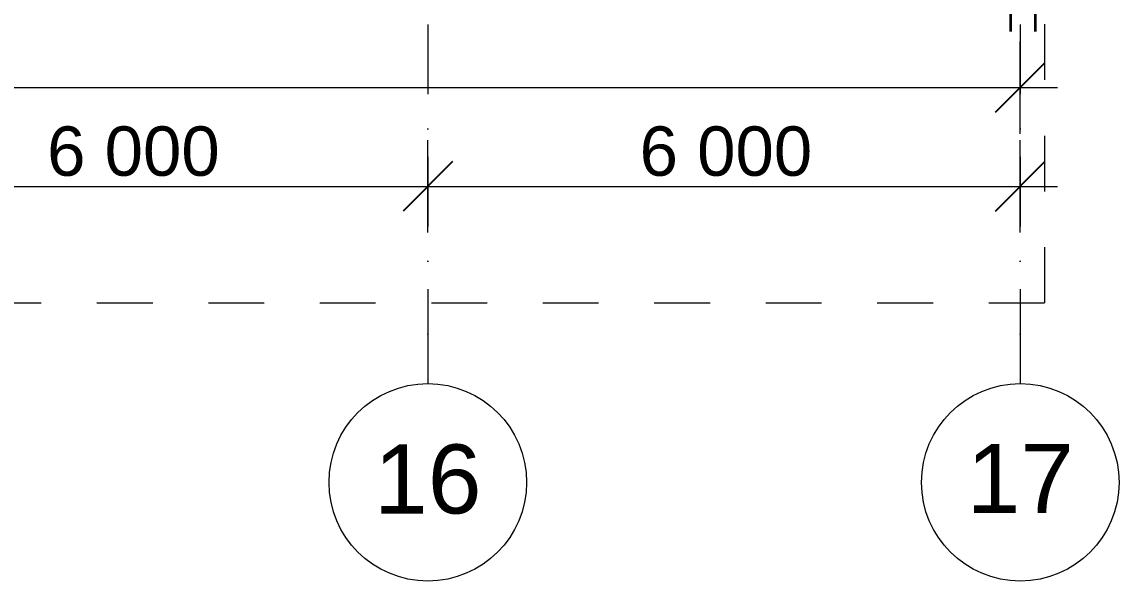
# Model space of a CAD drawing. Header units: millimetres. Extents: x -34838 to 729576, y -214038 to 121482.
# Drawn here: x 85890 to 97000, y -7939 to -2274 of the extents above; entities that cross this region are included whole.
import ezdxf
from ezdxf.enums import TextEntityAlignment as Align

# ---------------------------------------------------------------- set-up
doc = ezdxf.new("R2010")
doc.units = ezdxf.units.MM
doc.header["$MEASUREMENT"] = 0
doc.linetypes.add('Штриховая', pattern=[1128.888893, 564.444447, -564.444447])
doc.linetypes.add('Штрихпунктирная', pattern=[1340.555525, 705.555534, -352.777767, 0, -282.222223])
for name, color, linetype, lineweight in [('0_Ном._пера__21', 7, 'Continuous', 35), ('0_Ном._пера__45', 7, 'Continuous', 25), ('0_Ном._пера__5', 7, 'Continuous', 0), ('0_Ном._пера__85', 7, 'Continuous', 13), ('А _ ОСІ КООРДИНАЦІЙНІ.3D_Ном._пера__105', 7, 'Continuous', 13), ('А _ ОСІ КООРДИНАЦІЙНІ.3D_Ном._пера__25', 7, 'Continuous', 0)]:
    doc.layers.add(name, color=color, linetype=linetype, lineweight=lineweight)
doc.layers.add('0_Ном._пера__54', color=7, linetype='Continuous', lineweight=15, true_color=0x5f5f5f)
doc.layers.add('А _ ОСІ КООРДИНАЦІЙНІ.3D', color=7, linetype='Continuous')
doc.styles.add('СГЕНЕРИР_СТИЛЬ_1', font='Arial.ttf')
doc.dimstyles.new('СГЕНЕРИР_СТИЛЬ__2', dxfattribs={"dimtxt": 500, "dimasz": 475, "dimexe": 0.18, "dimexo": 0.0625, "dimgap": 0.09, "dimtad": 1, "dimtih": 1, "dimtoh": 1, "dimdec": 0, "dimzin": 0, "dimdsep": 46, "dimtxsty": 'СГЕНЕРИР_СТИЛЬ_1', "dimblk": 'ARROWHEAD_6', "dimblk1": 'ARROWHEAD_6', "dimblk2": 'ARROWHEAD_6', "dimcen": 0.09, "dimse1": 1, "dimse2": 1, "dimclrd": 7, "dimclre": 7, "dimclrt": 7, "dimazin": 0, "dimtfac": 1, "dimtdec": 4, "dimtmove": 0, "dimatfit": 3, "dimfxl": 1, "dimtolj": 1, "dimtzin": 0, "dimarcsym": 0})

# ---------------------------------------------------------------- blocks, each defined once
blk = doc.blocks.new('*D250')
at = {"layer": '0_Ном._пера__45', "color": 7, "linetype": 'Continuous', "lineweight": 25, "transparency": 16777216}
for p, q in [((84250, -3690), (83750, -4190)), ((90250, -3690), (89750, -4190))]:
    blk.add_line(p, q, dxfattribs=at)
at = {"layer": '0_Ном._пера__85', "color": 7, "linetype": 'Continuous', "lineweight": 13, "transparency": 16777216}
for p, q in [((84000, -4409), (84000, -3471)), ((90000, -4409), (90000, -3471)), ((84000, -3940), (90000, -3940))]:
    blk.add_line(p, q, dxfattribs=at)
at = {"layer": '0_Ном._пера__5', "color": 7, "lineweight": 0, "transparency": 16777216, "insert": (86145, -3840), "char_height": 500, "attachment_point": 7, "style": 'СГЕНЕРИР_СТИЛЬ_1'}
blk.add_mtext('\\A1;{\\pql;\\fArial|b0|i0|c204|p34;6\xa0000}', dxfattribs=at)
blk = doc.blocks.new('ARROWHEAD_6')
at = {"color": 0, "linetype": 'Continuous', "lineweight": 0}
for p, q in [((-0.5, -0.5), (0.5, 0.5)), ((0, 0), (-1, 0))]:
    blk.add_line(p, q, dxfattribs=at)
blk = doc.blocks.new('*D251')
at = {"layer": '0_Ном._пера__45', "color": 7, "linetype": 'Continuous', "lineweight": 25, "transparency": 16777216}
for p, q in [((90250, -3690), (89750, -4190)), ((95750, -4190), (96250, -3690))]:
    blk.add_line(p, q, dxfattribs=at)
at = {"layer": '0_Ном._пера__85', "color": 7, "linetype": 'Continuous', "lineweight": 13, "transparency": 16777216}
for p, q in [((90000, -4409), (90000, -3471)), ((96000, -4409), (96000, -3471)), ((90000, -3940), (96000, -3940)), ((96000, -3940), (96375, -3940))]:
    blk.add_line(p, q, dxfattribs=at)
at = {"layer": '0_Ном._пера__5', "color": 7, "lineweight": 0, "transparency": 16777216, "insert": (92145, -3840), "char_height": 500, "attachment_point": 7, "style": 'СГЕНЕРИР_СТИЛЬ_1'}
blk.add_mtext('\\A1;{\\pql;\\fArial|b0|i0|c204|p34;6\xa0000}', dxfattribs=at)
blk = doc.blocks.new('*D252')
at = {"layer": '0_Ном._пера__45', "color": 7, "linetype": 'Continuous', "lineweight": 25, "transparency": 16777216}
for p, q in [((250, -2690), (-250, -3190)), ((95750, -3190), (96250, -2690))]:
    blk.add_line(p, q, dxfattribs=at)
at = {"layer": '0_Ном._пера__85', "color": 7, "linetype": 'Continuous', "lineweight": 13, "transparency": 16777216}
for p, q in [((0, -3409), (0, -2471)), ((96000, -3409), (96000, -2471)), ((-375, -2940), (0, -2940)), ((0, -2940), (96000, -2940)), ((96000, -2940), (96375, -2940))]:
    blk.add_line(p, q, dxfattribs=at)
at = {"layer": '0_Ном._пера__5', "color": 7, "lineweight": 0, "transparency": 16777216, "insert": (46955, -2840), "char_height": 500, "attachment_point": 7, "style": 'СГЕНЕРИР_СТИЛЬ_1'}
blk.add_mtext('\\A1;{\\pql;\\fArial|b0|i0|c204|p34;96\xa0000}', dxfattribs=at)
blk = doc.blocks.new('Стандартный Маркер Сетки_4')
at = {"layer": 'А _ ОСІ КООРДИНАЦІЙНІ.3D_Ном._пера__105', "color": 7, "linetype": 'Штрихпунктирная', "lineweight": 13}
for p, q in [((500, 0), (18386, 0)), ((18386, 0), (18886, 0))]:
    blk.add_line(p, q, dxfattribs=at)
at = {"layer": 'А _ ОСІ КООРДИНАЦІЙНІ.3D_Ном._пера__105', "color": 7, "linetype": 'Continuous', "lineweight": 13}
blk.add_circle((19886, 0), 1000, dxfattribs=at)
at = {"layer": 'А _ ОСІ КООРДИНАЦІЙНІ.3D_Ном._пера__105', "color": 7, "linetype": 'Штрихпунктирная', "lineweight": 13}
blk.add_point((18386, 0), dxfattribs=at)
blk.add_point((18386, 0), dxfattribs=at)
at = {"layer": 'А _ ОСІ КООРДИНАЦІЙНІ.3D_Ном._пера__25', "color": 7, "lineweight": 0, "style": 'СГЕНЕРИР_СТИЛЬ_1'}
blk.add_attdef('AC_MarkerText_1', text='', height=700, rotation=90, dxfattribs=at).set_placement((19886, 34), align=Align.MIDDLE_CENTER)

msp = doc.modelspace()

# ---------------------------------------------------------------- linework, layer by layer
at = {"layer": '0_Ном._пера__21', "color": 7, "linetype": 'Continuous', "lineweight": 35}
for p, q in [((95900, -1197.4), (95900, -2370.8)), ((96150, -1197.4), (96150, -2370.8))]:
    msp.add_line(p, q, dxfattribs=at)
at = {"layer": '0_Ном._пера__54', "color": 251, "linetype": 'Штриховая', "lineweight": 15, "true_color": 0x5f5f5f}
for p, q in [((96250, -5120), (96250, 15180)), ((-275, -5120), (96250, -5120))]:
    msp.add_line(p, q, dxfattribs=at)

# ---------------------------------------------------------------- block references
at = {"layer": 'А _ ОСІ КООРДИНАЦІЙНІ.3D', "color": 7, "linetype": 'Continuous', "lineweight": 60}
ref = msp.add_blockref('Стандартный Маркер Сетки_4', (90000, 12947.1), dxfattribs=dict(at, zscale=1000, rotation=270))
ref.add_attrib('AC_MarkerText_1', '16', dxfattribs={"layer": 'А _ ОСІ КООРДИНАЦІЙНІ.3D_Ном._пера__25', "color": 7, "lineweight": 0, "height": 700, "rotation": 360, "style": 'СГЕНЕРИР_СТИЛЬ_1'}).set_placement((90000, -6904.7), align=Align.MIDDLE_CENTER)
ref = msp.add_blockref('Стандартный Маркер Сетки_4', (96000, 12947.1), dxfattribs=dict(at, zscale=1000, rotation=270))
ref.add_attrib('AC_MarkerText_1', '17', dxfattribs={"layer": 'А _ ОСІ КООРДИНАЦІЙНІ.3D_Ном._пера__25', "color": 7, "lineweight": 0, "height": 700, "rotation": 360, "style": 'СГЕНЕРИР_СТИЛЬ_1'}).set_placement((96000, -6898.9), align=Align.MIDDLE_CENTER)

# ---------------------------------------------------------------- dimensions: what is measured, and where the dimension line sits
at = {"color": 7, "linetype": 'Continuous', "lineweight": 13}
for base, p1, p2, picture, middle in [((96000, -2940), (0, -5952.1), (96000, -3940), '*D252', (48004.8, -2590)), ((90000, -3940), (84000, -5952.1), (90000, -5938.9), '*D250', (87004, -3590)), ((96000, -3940), (90000, -5938.9), (96000, -5938.9), '*D251', (93004, -3590))]:
    dim = msp.add_linear_dim(base=base, p1=p1, p2=p2, dimstyle='СГЕНЕРИР_СТИЛЬ__2', dxfattribs=at)
    dim.commit()
    dim.dimension.update_dxf_attribs({"geometry": picture, "text_midpoint": middle, "dimtype": 160})

doc.saveas('drawing.dxf')
